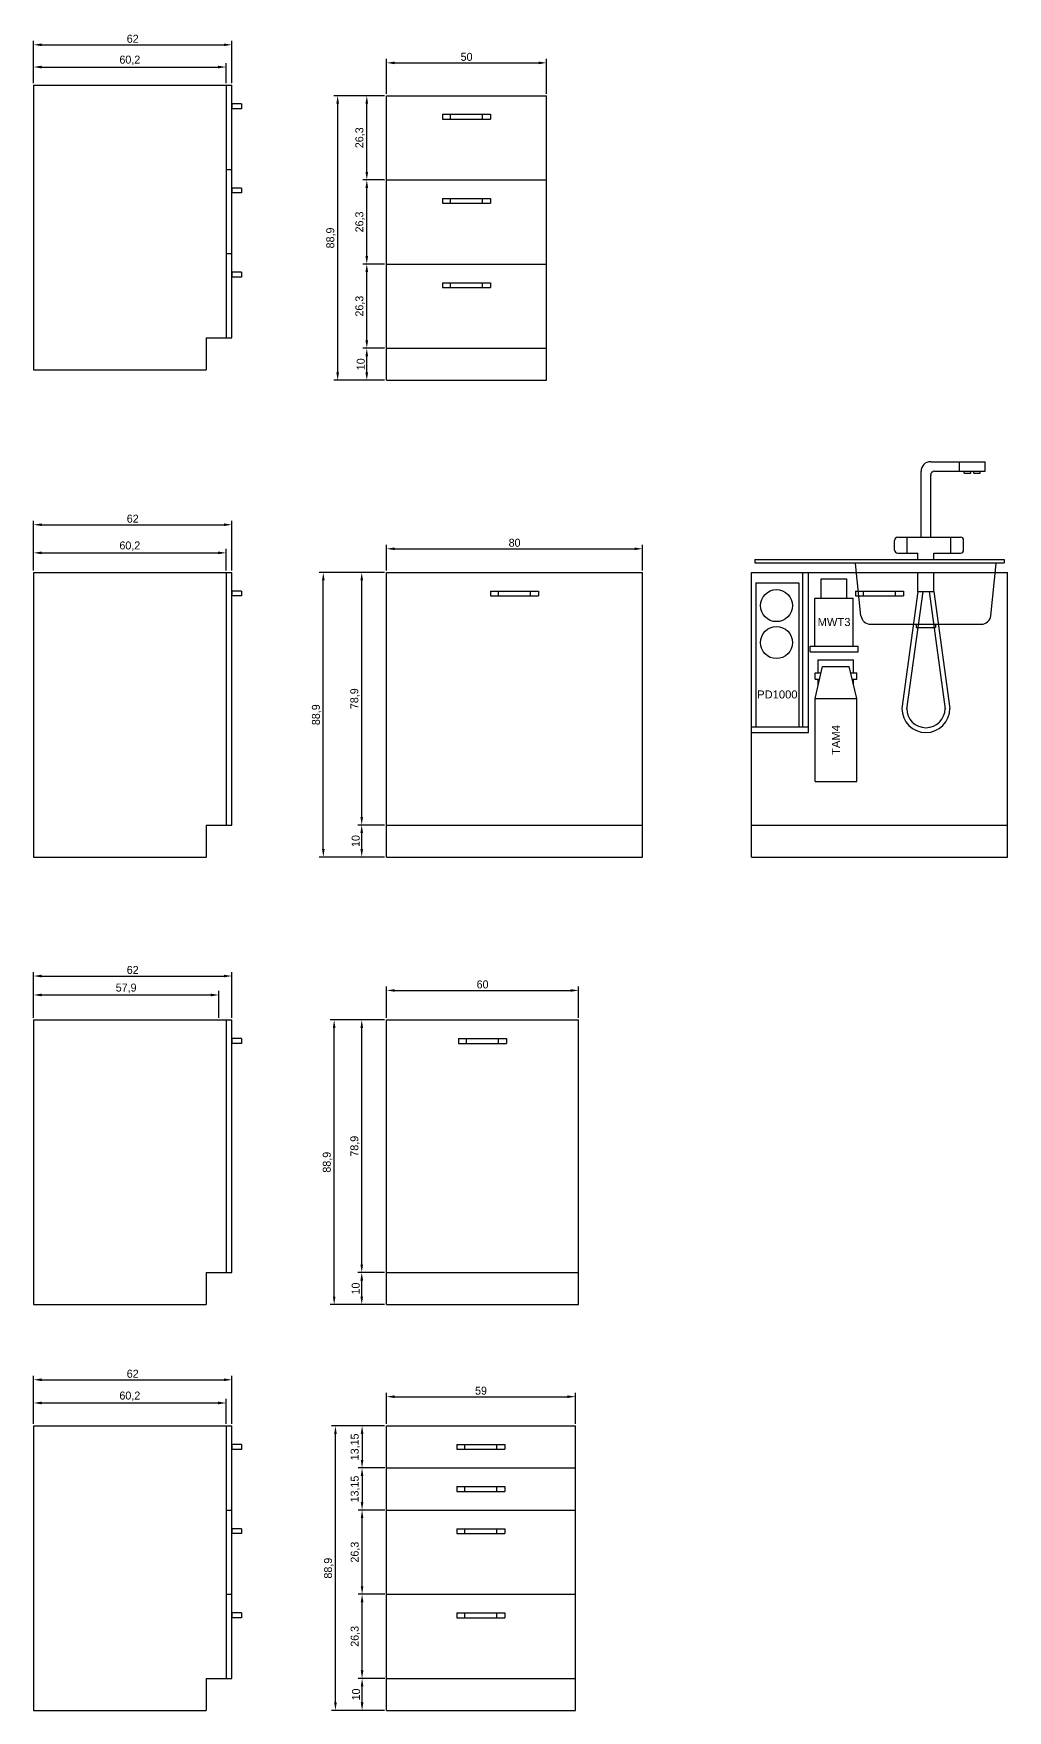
# Model space of a CAD drawing. Header units: millimetres. Extents: x 369 to 7898, y -3373 to 1610.
# Drawn here: x 1810 to 2115, y 1039 to 1563 of the extents above; entities that cross this region are included whole.
import ezdxf

# ---------------------------------------------------------------- set-up
doc = ezdxf.new("R2010")
doc.units = ezdxf.units.MM
doc.layers.add('Płytki', color=254, linetype='Continuous')
doc.layers.add('Wymiar', color=7, linetype='Continuous', true_color=0x9e9e9e)
doc.dimstyles.new('ISO-25', dxfattribs={"dimtxt": 2.5, "dimasz": 2.5, "dimexe": 1.25, "dimexo": 0.625, "dimtad": 1, "dimtxsty": 'Standard', "dimcen": 2.5, "dimadec": 0, "dimazin": 0, "dimtfac": 1, "dimtmove": 0, "dimatfit": 3, "dimfxl": 1, "dimarcsym": 0})

# ---------------------------------------------------------------- blocks, each defined once
blk = doc.blocks.new('Z$W@#292')
for p, q in [((0, 1.5), (15, 1.5)), ((0, 1.5), (0, 0)), ((0, 0), (15, 0)), ((2.5, 0), (2.5, 1.5)), ((12.5, 0), (12.5, 1.5)), ((15, 1.5), (15, 0))]:
    blk.add_line(p, q)
blk = doc.blocks.new('*D248')
at = {"layer": 'Defpoints', "color": 0}
for p in [(1970.6, 1553.68), (1920.6, 1543.43), (1970.6, 1543.43)]:
    blk.add_point(p, dxfattribs=at)
at = {"layer": 'Wymiar', "color": 0, "lineweight": -2}
for p, q in [((1920.6, 1544.06), (1920.6, 1554.93)), ((1923.1, 1553.68), (1968.1, 1553.68)), ((1970.6, 1544.06), (1970.6, 1554.93))]:
    blk.add_line(p, q, dxfattribs=at)
at = {"layer": 'Wymiar', "color": 0}
for points in [[(1923.1, 1554.09), (1923.1, 1553.26), (1920.6, 1553.68)], [(1968.1, 1553.26), (1968.1, 1554.09), (1970.6, 1553.68)]]:
    blk.add_solid(points, dxfattribs=at)
at = {"layer": 'Wymiar', "color": 0, "insert": (1945.6, 1555.55), "char_height": 2.5, "attachment_point": 5}
blk.add_mtext('50', dxfattribs=at)
blk = doc.blocks.new('*D251')
at = {"layer": 'Defpoints', "color": 0}
for p in [(1914.41, 1464.53), (1920.6, 1464.53), (1920.6, 1454.53)]:
    blk.add_point(p, dxfattribs=at)
at = {"layer": 'Wymiar', "color": 0, "lineweight": -2}
for p, q in [((1919.98, 1464.53), (1913.16, 1464.53)), ((1914.41, 1457.03), (1914.41, 1462.03)), ((1919.98, 1454.53), (1913.16, 1454.53))]:
    blk.add_line(p, q, dxfattribs=at)
at = {"layer": 'Wymiar', "color": 0}
for points in [[(1914.82, 1462.03), (1913.99, 1462.03), (1914.41, 1464.53)], [(1913.99, 1457.03), (1914.82, 1457.03), (1914.41, 1454.53)]]:
    blk.add_solid(points, dxfattribs=at)
at = {"layer": 'Wymiar', "color": 0, "insert": (1912.53, 1459.53), "char_height": 2.5, "attachment_point": 5, "rotation": 90}
blk.add_mtext('10', dxfattribs=at)
blk = doc.blocks.new('*D252')
at = {"layer": 'Defpoints', "color": 0}
for p in [(1914.41, 1490.83), (1920.6, 1490.83), (1920.6, 1464.53)]:
    blk.add_point(p, dxfattribs=at)
at = {"layer": 'Wymiar', "color": 0, "lineweight": -2}
for p, q in [((1919.98, 1490.83), (1913.16, 1490.83)), ((1914.41, 1467.03), (1914.41, 1488.33)), ((1919.98, 1464.53), (1913.16, 1464.53))]:
    blk.add_line(p, q, dxfattribs=at)
at = {"layer": 'Wymiar', "color": 0}
for points in [[(1914.82, 1488.33), (1913.99, 1488.33), (1914.41, 1490.83)], [(1913.99, 1467.03), (1914.82, 1467.03), (1914.41, 1464.53)]]:
    blk.add_solid(points, dxfattribs=at)
at = {"layer": 'Wymiar', "color": 0, "insert": (1912.32, 1477.68), "char_height": 2.5, "attachment_point": 5, "rotation": 90}
blk.add_mtext('26,3', dxfattribs=at)
blk = doc.blocks.new('*D253')
at = {"layer": 'Defpoints', "color": 0}
for p in [(1914.41, 1517.13), (1920.6, 1517.13), (1920.6, 1490.83)]:
    blk.add_point(p, dxfattribs=at)
at = {"layer": 'Wymiar', "color": 0, "lineweight": -2}
for p, q in [((1919.98, 1517.13), (1913.16, 1517.13)), ((1914.41, 1493.33), (1914.41, 1514.63)), ((1919.98, 1490.83), (1913.16, 1490.83))]:
    blk.add_line(p, q, dxfattribs=at)
at = {"layer": 'Wymiar', "color": 0}
for points in [[(1914.82, 1514.63), (1913.99, 1514.63), (1914.41, 1517.13)], [(1913.99, 1493.33), (1914.82, 1493.33), (1914.41, 1490.83)]]:
    blk.add_solid(points, dxfattribs=at)
at = {"layer": 'Wymiar', "color": 0, "insert": (1912.32, 1503.98), "char_height": 2.5, "attachment_point": 5, "rotation": 90}
blk.add_mtext('26,3', dxfattribs=at)
blk = doc.blocks.new('*D254')
at = {"layer": 'Defpoints', "color": 0}
for p in [(1914.41, 1543.43), (1920.6, 1543.43), (1920.6, 1517.13)]:
    blk.add_point(p, dxfattribs=at)
at = {"layer": 'Wymiar', "color": 0, "lineweight": -2}
for p, q in [((1919.98, 1543.43), (1913.16, 1543.43)), ((1914.41, 1519.63), (1914.41, 1540.93)), ((1919.98, 1517.13), (1913.16, 1517.13))]:
    blk.add_line(p, q, dxfattribs=at)
at = {"layer": 'Wymiar', "color": 0}
for points in [[(1914.82, 1540.93), (1913.99, 1540.93), (1914.41, 1543.43)], [(1913.99, 1519.63), (1914.82, 1519.63), (1914.41, 1517.13)]]:
    blk.add_solid(points, dxfattribs=at)
at = {"layer": 'Wymiar', "color": 0, "insert": (1912.32, 1530.28), "char_height": 2.5, "attachment_point": 5, "rotation": 90}
blk.add_mtext('26,3', dxfattribs=at)
blk = doc.blocks.new('*D255')
at = {"layer": 'Defpoints', "color": 0}
for p in [(1905.31, 1543.43), (1920.6, 1543.43), (1920.6, 1454.53)]:
    blk.add_point(p, dxfattribs=at)
at = {"layer": 'Wymiar', "color": 0, "lineweight": -2}
for p, q in [((1919.98, 1543.43), (1904.06, 1543.43)), ((1905.31, 1457.03), (1905.31, 1540.93)), ((1919.98, 1454.53), (1904.06, 1454.53))]:
    blk.add_line(p, q, dxfattribs=at)
at = {"layer": 'Wymiar', "color": 0}
for points in [[(1905.72, 1540.93), (1904.89, 1540.93), (1905.31, 1543.43)], [(1904.89, 1457.03), (1905.72, 1457.03), (1905.31, 1454.53)]]:
    blk.add_solid(points, dxfattribs=at)
at = {"layer": 'Wymiar', "color": 0, "insert": (1903.22, 1498.98), "char_height": 2.5, "attachment_point": 5, "rotation": 90}
blk.add_mtext('88,9', dxfattribs=at)
blk = doc.blocks.new('*D256')
at = {"layer": 'Defpoints', "color": 0}
for p in [(1872.25, 1559.33), (1810.25, 1546.69), (1872.25, 1546.69)]:
    blk.add_point(p, dxfattribs=at)
at = {"layer": 'Wymiar', "color": 0, "lineweight": -2}
for p, q in [((1810.25, 1547.31), (1810.25, 1560.58)), ((1812.75, 1559.33), (1869.75, 1559.33)), ((1872.25, 1547.31), (1872.25, 1560.58))]:
    blk.add_line(p, q, dxfattribs=at)
at = {"layer": 'Wymiar', "color": 0}
for points in [[(1812.75, 1559.74), (1812.75, 1558.91), (1810.25, 1559.33)], [(1869.75, 1558.91), (1869.75, 1559.74), (1872.25, 1559.33)]]:
    blk.add_solid(points, dxfattribs=at)
at = {"layer": 'Wymiar', "color": 0, "insert": (1841.25, 1561.2), "char_height": 2.5, "attachment_point": 5}
blk.add_mtext('62', dxfattribs=at)
blk = doc.blocks.new('*D257')
at = {"layer": 'Defpoints', "color": 0}
for p in [(1870.45, 1552.38), (1810.25, 1546.69), (1870.45, 1546.69)]:
    blk.add_point(p, dxfattribs=at)
at = {"layer": 'Wymiar', "color": 0, "lineweight": -2}
for p, q in [((1810.25, 1547.31), (1810.25, 1553.63)), ((1812.75, 1552.38), (1867.95, 1552.38)), ((1870.45, 1547.31), (1870.45, 1553.63))]:
    blk.add_line(p, q, dxfattribs=at)
at = {"layer": 'Wymiar', "color": 0}
for points in [[(1812.75, 1552.8), (1812.75, 1551.96), (1810.25, 1552.38)], [(1867.95, 1551.96), (1867.95, 1552.8), (1870.45, 1552.38)]]:
    blk.add_solid(points, dxfattribs=at)
at = {"layer": 'Wymiar', "color": 0, "insert": (1840.35, 1554.46), "char_height": 2.5, "attachment_point": 5}
blk.add_mtext('60,2', dxfattribs=at)
blk = doc.blocks.new('Z$W@#22981')
for p, q in [((0, 0), (0, 88.9)), ((0, 88.9), (80, 88.9)), ((80, 0), (80, 88.9)), ((0, 10), (80, 10)), ((0, 0), (80, 0))]:
    blk.add_line(p, q)
blk.add_blockref('Z$W@#292', (32.5, 81.575))
blk = doc.blocks.new('Z$W@#12942')
for p, q in [((0, 88.9), (0, 0)), ((0, 88.9), (60.2, 88.9)), ((60.2, 88.9), (60.2, 10)), ((60.2, 88.9), (62, 88.9)), ((62, 10), (62, 88.9)), ((65, 83.07), (62, 83.07)), ((62, 83.07), (62, 81.57)), ((65, 81.57), (62, 81.57)), ((65, 83.07), (65, 81.57)), ((54, 10), (62, 10)), ((54, 10), (54, 0)), ((0, 0), (54, 0))]:
    blk.add_line(p, q)
blk = doc.blocks.new('*D268')
at = {"layer": 'Defpoints', "color": 0}
for p in [(2000.6, 1401.88), (1920.6, 1394.5), (2000.6, 1394.5)]:
    blk.add_point(p, dxfattribs=at)
at = {"layer": 'Wymiar', "color": 0, "lineweight": -2}
for p, q in [((1920.6, 1395.13), (1920.6, 1403.13)), ((1923.1, 1401.88), (1998.1, 1401.88)), ((2000.6, 1395.13), (2000.6, 1403.13))]:
    blk.add_line(p, q, dxfattribs=at)
at = {"layer": 'Wymiar', "color": 0}
for points in [[(1923.1, 1402.3), (1923.1, 1401.47), (1920.6, 1401.88)], [(1998.1, 1401.47), (1998.1, 1402.3), (2000.6, 1401.88)]]:
    blk.add_solid(points, dxfattribs=at)
at = {"layer": 'Wymiar', "color": 0, "insert": (1960.6, 1403.76), "char_height": 2.5, "attachment_point": 5}
blk.add_mtext('80', dxfattribs=at)
blk = doc.blocks.new('*D269')
at = {"layer": 'Defpoints', "color": 0}
for p in [(1900.82, 1394.5), (1920.6, 1394.5), (1920.6, 1305.6)]:
    blk.add_point(p, dxfattribs=at)
at = {"layer": 'Wymiar', "color": 0, "lineweight": -2}
for p, q in [((1919.98, 1394.5), (1899.57, 1394.5)), ((1900.82, 1308.1), (1900.82, 1392)), ((1919.98, 1305.6), (1899.57, 1305.6))]:
    blk.add_line(p, q, dxfattribs=at)
at = {"layer": 'Wymiar', "color": 0}
for points in [[(1901.24, 1392), (1900.41, 1392), (1900.82, 1394.5)], [(1900.41, 1308.1), (1901.24, 1308.1), (1900.82, 1305.6)]]:
    blk.add_solid(points, dxfattribs=at)
at = {"layer": 'Wymiar', "color": 0, "insert": (1898.74, 1350.05), "char_height": 2.5, "attachment_point": 5, "rotation": 90}
blk.add_mtext('88,9', dxfattribs=at)
blk = doc.blocks.new('*D270')
at = {"layer": 'Defpoints', "color": 0}
for p in [(1912.83, 1315.6), (1920.6, 1315.6), (1920.6, 1305.6)]:
    blk.add_point(p, dxfattribs=at)
at = {"layer": 'Wymiar', "color": 0, "lineweight": -2}
for p, q in [((1919.98, 1315.6), (1911.58, 1315.6)), ((1912.83, 1308.1), (1912.83, 1313.1)), ((1919.98, 1305.6), (1911.58, 1305.6))]:
    blk.add_line(p, q, dxfattribs=at)
at = {"layer": 'Wymiar', "color": 0}
for points in [[(1913.24, 1313.1), (1912.41, 1313.1), (1912.83, 1315.6)], [(1912.41, 1308.1), (1913.24, 1308.1), (1912.83, 1305.6)]]:
    blk.add_solid(points, dxfattribs=at)
at = {"layer": 'Wymiar', "color": 0, "insert": (1910.95, 1310.6), "char_height": 2.5, "attachment_point": 5, "rotation": 90}
blk.add_mtext('10', dxfattribs=at)
blk = doc.blocks.new('*D271')
at = {"layer": 'Defpoints', "color": 0}
for p in [(1912.83, 1394.5), (1920.6, 1394.5), (1920.6, 1315.6)]:
    blk.add_point(p, dxfattribs=at)
at = {"layer": 'Wymiar', "color": 0, "lineweight": -2}
for p, q in [((1919.98, 1394.5), (1911.58, 1394.5)), ((1912.83, 1318.1), (1912.83, 1392)), ((1919.98, 1315.6), (1911.58, 1315.6))]:
    blk.add_line(p, q, dxfattribs=at)
at = {"layer": 'Wymiar', "color": 0}
for points in [[(1913.24, 1392), (1912.41, 1392), (1912.83, 1394.5)], [(1912.41, 1318.1), (1913.24, 1318.1), (1912.83, 1315.6)]]:
    blk.add_solid(points, dxfattribs=at)
at = {"layer": 'Wymiar', "color": 0, "insert": (1910.74, 1355.05), "char_height": 2.5, "attachment_point": 5, "rotation": 90}
blk.add_mtext('78,9', dxfattribs=at)
blk = doc.blocks.new('*D272')
at = {"layer": 'Defpoints', "color": 0}
for p in [(1870.45, 1400.62), (1810.25, 1394.5), (1870.45, 1394.5)]:
    blk.add_point(p, dxfattribs=at)
at = {"layer": 'Wymiar', "color": 0, "lineweight": -2}
for p, q in [((1810.25, 1395.13), (1810.25, 1401.87)), ((1812.75, 1400.62), (1867.95, 1400.62)), ((1870.45, 1395.13), (1870.45, 1401.87))]:
    blk.add_line(p, q, dxfattribs=at)
at = {"layer": 'Wymiar', "color": 0}
for points in [[(1812.75, 1401.03), (1812.75, 1400.2), (1810.25, 1400.62)], [(1867.95, 1400.2), (1867.95, 1401.03), (1870.45, 1400.62)]]:
    blk.add_solid(points, dxfattribs=at)
at = {"layer": 'Wymiar', "color": 0, "insert": (1840.35, 1402.7), "char_height": 2.5, "attachment_point": 5}
blk.add_mtext('60,2', dxfattribs=at)
blk = doc.blocks.new('*D273')
at = {"layer": 'Defpoints', "color": 0}
for p in [(1872.25, 1409.4), (1810.25, 1394.5), (1872.25, 1394.5)]:
    blk.add_point(p, dxfattribs=at)
at = {"layer": 'Wymiar', "color": 0, "lineweight": -2}
for p, q in [((1810.25, 1395.13), (1810.25, 1410.65)), ((1812.75, 1409.4), (1869.75, 1409.4)), ((1872.25, 1395.13), (1872.25, 1410.65))]:
    blk.add_line(p, q, dxfattribs=at)
at = {"layer": 'Wymiar', "color": 0}
for points in [[(1812.75, 1409.82), (1812.75, 1408.99), (1810.25, 1409.4)], [(1869.75, 1408.99), (1869.75, 1409.82), (1872.25, 1409.4)]]:
    blk.add_solid(points, dxfattribs=at)
at = {"layer": 'Wymiar', "color": 0, "insert": (1841.25, 1411.28), "char_height": 2.5, "attachment_point": 5}
blk.add_mtext('62', dxfattribs=at)
blk = doc.blocks.new('Z$W@#12423')
for p, q in [((0, 1), (0, 0)), ((0, 1), (78, 1)), ((0, 0), (78, 0)), ((78, 1), (78, 0))]:
    blk.add_line(p, q)
blk = doc.blocks.new('Z$W@#25996')
for p, q in [((1.72, 3.69), (0, 20)), ((42.28, 3.69), (44, 20)), ((4.7, 1), (39.3, 1)), ((19, 1), (19, 0)), ((19, 0), (25, 0)), ((25, 1), (25, 0))]:
    blk.add_line(p, q)
for centre, start, end in [((4.7, 4), 186.009, 270), ((39.3, 4), 270, 353.991)]:
    blk.add_arc(centre, 3, start, end)
blk = doc.blocks.new('Z$W@#16687')
for p, q in [((8.3, 7), (8.3, 27.6)), ((11.3, 30.6), (28.3, 30.6)), ((11.3, 7), (11.3, 26.41)), ((12.49, 27.6), (28.3, 27.6)), ((20.3, 27.6), (20.3, 30.6)), ((21.8, 27), (21.8, 27.6)), ((21.8, 27), (23.8, 27)), ((23.8, 27), (23.8, 27.6)), ((24.8, 27), (24.8, 27.6)), ((24.8, 27), (26.8, 27)), ((26.8, 27), (26.8, 27.6)), ((28.3, 27.6), (28.3, 30.6)), ((0, 3), (0, 6)), ((1, 7), (20.6, 7)), ((4, 2), (4, 7)), ((17.6, 2), (17.6, 7)), ((21.6, 3), (21.6, 6)), ((1, 2), (7.3, 2)), ((7.3, 0), (7.3, 2)), ((12.3, 2), (20.6, 2)), ((12.3, 0), (12.3, 2))]:
    blk.add_line(p, q)
for centre, radius, start, end in [((11.3, 27.6), 3, 90, 180), ((12.49, 26.41), 1.19, 90, 180), ((1, 6), 1, 90, 180), ((20.6, 6), 1, 0, 90), ((1, 3), 1, 180, 270), ((20.6, 3), 1, 270, 0)]:
    blk.add_arc(centre, radius, start, end)
blk = doc.blocks.new('Z$W@#22549')
for p, q in [((5, 44), (5, 50)), ((10, 44), (10, 50)), ((5, 44), (0, 7.5)), ((6.51, 44), (1.49, 7.3)), ((5, 44), (10, 44)), ((8.49, 44), (13.51, 7.3)), ((10, 44), (15, 7.5))]:
    blk.add_line(p, q)
for radius in [7.5, 6]:
    blk.add_arc((7.5, 7.5), radius, 180, 0)
blk = doc.blocks.new('Z$W@#22725')
for p, q in [((0, 0), (0, 88.9)), ((0, 88.9), (80, 88.9)), ((80, 0), (80, 88.9)), ((0, 10), (80, 10)), ((0, 0), (80, 0))]:
    blk.add_line(p, q)
blk.add_blockref('Z$W@#292', (32.5, 81.575))
blk = doc.blocks.new('Z$W@#11023')
for p, q in [((2, 21), (10, 21)), ((2, 15), (2, 21)), ((10, 15), (10, 21)), ((0, 0), (0, 15)), ((0, 15), (12, 15)), ((12, 0), (12, 15)), ((0, 0), (12, 0))]:
    blk.add_line(p, q)
at = {"insert": (6, 7.5), "char_height": 2.5, "width": 12, "attachment_point": 5}
blk.add_mtext('{\\fArial|b0|i0|c238|p0;MWT3}', dxfattribs=at)
blk = doc.blocks.new('Z$W@#22658')
for p, q in [((16, 1.8), (16, 50)), ((16, 50), (17.8, 50)), ((17.8, 0), (17.8, 50)), ((0, 1.8), (17.8, 1.8)), ((0, 0), (0, 1.8)), ((0, 0), (17.8, 0))]:
    blk.add_line(p, q)
blk = doc.blocks.new('Z$W@#23851')
for p, q in [((0, 1.8), (15, 1.8)), ((0, 0), (0, 1.8)), ((0, 0), (15, 0)), ((15, 0), (15, 1.8))]:
    blk.add_line(p, q)
blk = doc.blocks.new('Z$W@#19217')
for p, q in [((0, 45), (13.5, 45)), ((0, 45), (0, 0)), ((13.5, 45), (13.5, 0)), ((0, 0), (13.5, 0))]:
    blk.add_line(p, q)
for centre in [(6.46, 37.82), (6.46, 26.28)]:
    blk.add_circle(centre, 5)
at = {"insert": (6.75, 10.07), "char_height": 2.5, "width": 13.5, "attachment_point": 5}
blk.add_mtext('{\\fArial|b0|i0|c238|p0;PD1000}', dxfattribs=at)
blk = doc.blocks.new('Z$W@#14950')
for p, q in [((1, 38), (12, 38)), ((1, 34), (1, 38)), ((12, 34), (12, 38)), ((0, 26), (2.33, 36)), ((0, 34), (1.86, 34)), ((0, 32), (0, 34)), ((0, 32), (1.4, 32)), ((1, 30.3), (1, 32)), ((2.33, 36), (10.67, 36)), ((13, 26), (10.67, 36)), ((11.14, 34), (13, 34)), ((11.6, 32), (13, 32)), ((12, 30.3), (12, 32)), ((13, 32), (13, 34)), ((0, 0), (0, 26)), ((0, 26), (13, 26)), ((13, 0), (13, 26)), ((0, 0), (13, 0))]:
    blk.add_line(p, q)
at = {"insert": (6.5, 13), "char_height": 2.5, "width": 26, "attachment_point": 5, "rotation": 90}
blk.add_mtext('{\\fArial|b0|i0|c238|p0;TAM4}', dxfattribs=at)
blk = doc.blocks.new('Z$W@#13224')
for p, q in [((0, 0), (0, 88.9)), ((0, 88.9), (60, 88.9)), ((60, 0), (60, 88.9)), ((0, 10), (60, 10)), ((0, 0), (60, 0))]:
    blk.add_line(p, q)
blk.add_blockref('Z$W@#292', (22.5, 81.575))
blk = doc.blocks.new('Z$W@#465')
for p, q in [((0, 88.9), (0, 0)), ((0, 88.9), (60.2, 88.9)), ((60.2, 88.9), (60.2, 10)), ((60.2, 88.9), (62, 88.9)), ((62, 10), (62, 88.9)), ((65, 83.07), (62, 83.07)), ((62, 83.07), (62, 81.57)), ((65, 81.57), (62, 81.57)), ((65, 83.07), (65, 81.57)), ((54, 10), (62, 10)), ((54, 10), (54, 0)), ((0, 0), (54, 0))]:
    blk.add_line(p, q)
blk = doc.blocks.new('Z$W@#29771')
for p, q in [((0, 0), (0, 88.9)), ((0, 88.9), (59, 88.9)), ((59, 0), (59, 88.9)), ((0.1, 75.75), (59, 75.75)), ((0.1, 62.6), (59, 62.6)), ((0.1, 36.3), (59, 36.3)), ((0.1, 10), (59, 10)), ((0, 0), (59, 0))]:
    blk.add_line(p, q)
for p in [(22, 81.575), (22, 68.425), (22, 55.275), (22, 28.975)]:
    blk.add_blockref('Z$W@#292', p)
blk = doc.blocks.new('Z$W@#29667')
for p, q in [((0, 88.9), (0, 0)), ((0, 88.9), (60.2, 88.9)), ((60.2, 88.9), (60.2, 10)), ((60.2, 88.9), (62, 88.9)), ((62, 10), (62, 88.9)), ((65, 83.07), (62, 83.07)), ((62, 83.07), (62, 81.57)), ((65, 81.57), (62, 81.57)), ((65, 83.07), (65, 81.57)), ((60.2, 62.6), (62, 62.6)), ((65, 56.77), (62, 56.77)), ((62, 56.77), (62, 55.27)), ((65, 55.27), (62, 55.27)), ((65, 56.77), (65, 55.27)), ((60.2, 36.3), (62, 36.3)), ((65, 30.47), (62, 30.47)), ((62, 30.47), (62, 28.97)), ((65, 28.97), (62, 28.97)), ((65, 30.47), (65, 28.97)), ((54, 10), (62, 10)), ((54, 10), (54, 0)), ((0, 0), (54, 0))]:
    blk.add_line(p, q)
blk = doc.blocks.new('*D292')
at = {"layer": 'Defpoints', "color": 0}
for p in [(1872.25, 1268.43), (1810.25, 1254.7), (1872.25, 1254.7)]:
    blk.add_point(p, dxfattribs=at)
at = {"layer": 'Wymiar', "color": 0, "lineweight": -2}
for p, q in [((1810.25, 1255.33), (1810.25, 1269.68)), ((1812.75, 1268.43), (1869.75, 1268.43)), ((1872.25, 1255.33), (1872.25, 1269.68))]:
    blk.add_line(p, q, dxfattribs=at)
at = {"layer": 'Wymiar', "color": 0}
for points in [[(1812.75, 1268.84), (1812.75, 1268.01), (1810.25, 1268.43)], [(1869.75, 1268.01), (1869.75, 1268.84), (1872.25, 1268.43)]]:
    blk.add_solid(points, dxfattribs=at)
at = {"layer": 'Wymiar', "color": 0, "insert": (1841.25, 1270.3), "char_height": 2.5, "attachment_point": 5}
blk.add_mtext('62', dxfattribs=at)
blk = doc.blocks.new('*D293')
at = {"layer": 'Defpoints', "color": 0}
for p in [(1868.15, 1262.5), (1810.25, 1254.7), (1868.15, 1254.7)]:
    blk.add_point(p, dxfattribs=at)
at = {"layer": 'Wymiar', "color": 0, "lineweight": -2}
for p, q in [((1810.25, 1255.33), (1810.25, 1263.75)), ((1812.75, 1262.5), (1865.65, 1262.5)), ((1868.15, 1255.33), (1868.15, 1263.75))]:
    blk.add_line(p, q, dxfattribs=at)
at = {"layer": 'Wymiar', "color": 0}
for points in [[(1812.75, 1262.92), (1812.75, 1262.08), (1810.25, 1262.5)], [(1865.65, 1262.08), (1865.65, 1262.92), (1868.15, 1262.5)]]:
    blk.add_solid(points, dxfattribs=at)
at = {"layer": 'Wymiar', "color": 0, "insert": (1839.2, 1264.58), "char_height": 2.5, "attachment_point": 5}
blk.add_mtext('57,9', dxfattribs=at)
blk = doc.blocks.new('*D294')
at = {"layer": 'Defpoints', "color": 0}
for p in [(1980.6, 1263.92), (1920.6, 1254.7), (1980.6, 1254.7)]:
    blk.add_point(p, dxfattribs=at)
at = {"layer": 'Wymiar', "color": 0, "lineweight": -2}
for p, q in [((1920.6, 1255.33), (1920.6, 1265.17)), ((1923.1, 1263.92), (1978.1, 1263.92)), ((1980.6, 1255.33), (1980.6, 1265.17))]:
    blk.add_line(p, q, dxfattribs=at)
at = {"layer": 'Wymiar', "color": 0}
for points in [[(1923.1, 1264.34), (1923.1, 1263.5), (1920.6, 1263.92)], [(1978.1, 1263.5), (1978.1, 1264.34), (1980.6, 1263.92)]]:
    blk.add_solid(points, dxfattribs=at)
at = {"layer": 'Wymiar', "color": 0, "insert": (1950.6, 1265.79), "char_height": 2.5, "attachment_point": 5}
blk.add_mtext('60', dxfattribs=at)
blk = doc.blocks.new('*D295')
at = {"layer": 'Defpoints', "color": 0}
for p in [(1912.83, 1175.8), (1920.6, 1175.8), (1920.6, 1165.8)]:
    blk.add_point(p, dxfattribs=at)
at = {"layer": 'Wymiar', "color": 0, "lineweight": -2}
for p, q in [((1919.98, 1175.8), (1911.58, 1175.8)), ((1912.83, 1168.3), (1912.83, 1173.3)), ((1919.98, 1165.8), (1911.58, 1165.8))]:
    blk.add_line(p, q, dxfattribs=at)
at = {"layer": 'Wymiar', "color": 0}
for points in [[(1913.25, 1173.3), (1912.42, 1173.3), (1912.83, 1175.8)], [(1912.42, 1168.3), (1913.25, 1168.3), (1912.83, 1165.8)]]:
    blk.add_solid(points, dxfattribs=at)
at = {"layer": 'Wymiar', "color": 0, "insert": (1910.96, 1170.8), "char_height": 2.5, "attachment_point": 5, "rotation": 90}
blk.add_mtext('10', dxfattribs=at)
blk = doc.blocks.new('*D296')
at = {"layer": 'Defpoints', "color": 0}
for p in [(1912.83, 1254.7), (1920.6, 1254.7), (1920.6, 1175.8)]:
    blk.add_point(p, dxfattribs=at)
at = {"layer": 'Wymiar', "color": 0, "lineweight": -2}
for p, q in [((1919.98, 1254.7), (1911.58, 1254.7)), ((1912.83, 1178.3), (1912.83, 1252.2)), ((1919.98, 1175.8), (1911.58, 1175.8))]:
    blk.add_line(p, q, dxfattribs=at)
at = {"layer": 'Wymiar', "color": 0}
for points in [[(1913.25, 1252.2), (1912.42, 1252.2), (1912.83, 1254.7)], [(1912.42, 1178.3), (1913.25, 1178.3), (1912.83, 1175.8)]]:
    blk.add_solid(points, dxfattribs=at)
at = {"layer": 'Wymiar', "color": 0, "insert": (1910.75, 1215.25), "char_height": 2.5, "attachment_point": 5, "rotation": 90}
blk.add_mtext('78,9', dxfattribs=at)
blk = doc.blocks.new('*D297')
at = {"layer": 'Defpoints', "color": 0}
for p in [(1904.21, 1254.7), (1920.6, 1254.7), (1920.6, 1165.8)]:
    blk.add_point(p, dxfattribs=at)
at = {"layer": 'Wymiar', "color": 0, "lineweight": -2}
for p, q in [((1919.98, 1254.7), (1902.96, 1254.7)), ((1904.21, 1168.3), (1904.21, 1252.2)), ((1919.98, 1165.8), (1902.96, 1165.8))]:
    blk.add_line(p, q, dxfattribs=at)
at = {"layer": 'Wymiar', "color": 0}
for points in [[(1904.63, 1252.2), (1903.8, 1252.2), (1904.21, 1254.7)], [(1903.8, 1168.3), (1904.63, 1168.3), (1904.21, 1165.8)]]:
    blk.add_solid(points, dxfattribs=at)
at = {"layer": 'Wymiar', "color": 0, "insert": (1902.13, 1210.25), "char_height": 2.5, "attachment_point": 5, "rotation": 90}
blk.add_mtext('88,9', dxfattribs=at)
blk = doc.blocks.new('*D298')
at = {"layer": 'Defpoints', "color": 0}
for p in [(1870.45, 1135.05), (1810.25, 1127.9), (1870.45, 1127.9)]:
    blk.add_point(p, dxfattribs=at)
at = {"layer": 'Wymiar', "color": 0, "lineweight": -2}
for p, q in [((1810.25, 1128.52), (1810.25, 1136.3)), ((1812.75, 1135.05), (1867.95, 1135.05)), ((1870.45, 1128.52), (1870.45, 1136.3))]:
    blk.add_line(p, q, dxfattribs=at)
at = {"layer": 'Wymiar', "color": 0}
for points in [[(1812.75, 1135.47), (1812.75, 1134.63), (1810.25, 1135.05)], [(1867.95, 1134.63), (1867.95, 1135.47), (1870.45, 1135.05)]]:
    blk.add_solid(points, dxfattribs=at)
at = {"layer": 'Wymiar', "color": 0, "insert": (1840.35, 1137.13), "char_height": 2.5, "attachment_point": 5}
blk.add_mtext('60,2', dxfattribs=at)
blk = doc.blocks.new('*D299')
at = {"layer": 'Defpoints', "color": 0}
for p in [(1872.25, 1142.3), (1810.25, 1127.9), (1872.25, 1127.9)]:
    blk.add_point(p, dxfattribs=at)
at = {"layer": 'Wymiar', "color": 0, "lineweight": -2}
for p, q in [((1810.25, 1128.52), (1810.25, 1143.55)), ((1812.75, 1142.3), (1869.75, 1142.3)), ((1872.25, 1128.52), (1872.25, 1143.55))]:
    blk.add_line(p, q, dxfattribs=at)
at = {"layer": 'Wymiar', "color": 0}
for points in [[(1812.75, 1142.72), (1812.75, 1141.88), (1810.25, 1142.3)], [(1869.75, 1141.88), (1869.75, 1142.72), (1872.25, 1142.3)]]:
    blk.add_solid(points, dxfattribs=at)
at = {"layer": 'Wymiar', "color": 0, "insert": (1841.25, 1144.17), "char_height": 2.5, "attachment_point": 5}
blk.add_mtext('62', dxfattribs=at)
blk = doc.blocks.new('*D300')
at = {"layer": 'Defpoints', "color": 0}
for p in [(1979.6, 1137.01), (1920.6, 1127.9), (1979.6, 1127.9)]:
    blk.add_point(p, dxfattribs=at)
at = {"layer": 'Wymiar', "color": 0, "lineweight": -2}
for p, q in [((1920.6, 1128.52), (1920.6, 1138.26)), ((1923.1, 1137.01), (1977.1, 1137.01)), ((1979.6, 1128.52), (1979.6, 1138.26))]:
    blk.add_line(p, q, dxfattribs=at)
at = {"layer": 'Wymiar', "color": 0}
for points in [[(1923.1, 1137.43), (1923.1, 1136.59), (1920.6, 1137.01)], [(1977.1, 1136.59), (1977.1, 1137.43), (1979.6, 1137.01)]]:
    blk.add_solid(points, dxfattribs=at)
at = {"layer": 'Wymiar', "color": 0, "insert": (1950.1, 1138.88), "char_height": 2.5, "attachment_point": 5}
blk.add_mtext('59', dxfattribs=at)
blk = doc.blocks.new('*D301')
at = {"layer": 'Defpoints', "color": 0}
for p in [(1920.6, 1127.9), (1912.93, 1114.75), (1920.7, 1114.75)]:
    blk.add_point(p, dxfattribs=at)
at = {"layer": 'Wymiar', "color": 0, "lineweight": -2}
for p, q in [((1919.98, 1127.9), (1911.68, 1127.9)), ((1912.93, 1125.4), (1912.93, 1117.25)), ((1920.08, 1114.75), (1911.68, 1114.75))]:
    blk.add_line(p, q, dxfattribs=at)
at = {"layer": 'Wymiar', "color": 0}
for points in [[(1913.35, 1125.4), (1912.52, 1125.4), (1912.93, 1127.9)], [(1912.52, 1117.25), (1913.35, 1117.25), (1912.93, 1114.75)]]:
    blk.add_solid(points, dxfattribs=at)
at = {"layer": 'Wymiar', "color": 0, "insert": (1910.85, 1121.32), "char_height": 2.5, "attachment_point": 5, "rotation": 90}
blk.add_mtext('13,15', dxfattribs=at)
blk = doc.blocks.new('*D302')
at = {"layer": 'Defpoints', "color": 0}
for p in [(1920.7, 1114.75), (1912.93, 1101.6), (1920.7, 1101.6)]:
    blk.add_point(p, dxfattribs=at)
at = {"layer": 'Wymiar', "color": 0, "lineweight": -2}
for p, q in [((1920.08, 1114.75), (1911.68, 1114.75)), ((1912.93, 1112.25), (1912.93, 1104.1)), ((1920.08, 1101.6), (1911.68, 1101.6))]:
    blk.add_line(p, q, dxfattribs=at)
at = {"layer": 'Wymiar', "color": 0}
for points in [[(1913.35, 1112.25), (1912.52, 1112.25), (1912.93, 1114.75)], [(1912.52, 1104.1), (1913.35, 1104.1), (1912.93, 1101.6)]]:
    blk.add_solid(points, dxfattribs=at)
at = {"layer": 'Wymiar', "color": 0, "insert": (1910.85, 1108.17), "char_height": 2.5, "attachment_point": 5, "rotation": 90}
blk.add_mtext('13,15', dxfattribs=at)
blk = doc.blocks.new('*D303')
at = {"layer": 'Defpoints', "color": 0}
for p in [(1912.93, 1101.6), (1920.7, 1101.6), (1920.7, 1075.3)]:
    blk.add_point(p, dxfattribs=at)
at = {"layer": 'Wymiar', "color": 0, "lineweight": -2}
for p, q in [((1920.08, 1101.6), (1911.68, 1101.6)), ((1912.93, 1077.8), (1912.93, 1099.1)), ((1920.08, 1075.3), (1911.68, 1075.3))]:
    blk.add_line(p, q, dxfattribs=at)
at = {"layer": 'Wymiar', "color": 0}
for points in [[(1913.35, 1099.1), (1912.52, 1099.1), (1912.93, 1101.6)], [(1912.52, 1077.8), (1913.35, 1077.8), (1912.93, 1075.3)]]:
    blk.add_solid(points, dxfattribs=at)
at = {"layer": 'Wymiar', "color": 0, "insert": (1910.85, 1088.45), "char_height": 2.5, "attachment_point": 5, "rotation": 90}
blk.add_mtext('26,3', dxfattribs=at)
blk = doc.blocks.new('*D304')
at = {"layer": 'Defpoints', "color": 0}
for p in [(1912.93, 1075.3), (1920.7, 1075.3), (1920.7, 1049)]:
    blk.add_point(p, dxfattribs=at)
at = {"layer": 'Wymiar', "color": 0, "lineweight": -2}
for p, q in [((1920.08, 1075.3), (1911.68, 1075.3)), ((1912.93, 1051.5), (1912.93, 1072.8)), ((1920.08, 1049), (1911.68, 1049))]:
    blk.add_line(p, q, dxfattribs=at)
at = {"layer": 'Wymiar', "color": 0}
for points in [[(1913.35, 1072.8), (1912.52, 1072.8), (1912.93, 1075.3)], [(1912.52, 1051.5), (1913.35, 1051.5), (1912.93, 1049)]]:
    blk.add_solid(points, dxfattribs=at)
at = {"layer": 'Wymiar', "color": 0, "insert": (1910.85, 1062.15), "char_height": 2.5, "attachment_point": 5, "rotation": 90}
blk.add_mtext('26,3', dxfattribs=at)
blk = doc.blocks.new('*D305')
at = {"layer": 'Defpoints', "color": 0}
for p in [(1912.93, 1049), (1920.6, 1049), (1920.6, 1039)]:
    blk.add_point(p, dxfattribs=at)
at = {"layer": 'Wymiar', "color": 0, "lineweight": -2}
for p, q in [((1919.98, 1049), (1911.68, 1049)), ((1912.93, 1041.5), (1912.93, 1046.5)), ((1919.98, 1039), (1911.68, 1039))]:
    blk.add_line(p, q, dxfattribs=at)
at = {"layer": 'Wymiar', "color": 0}
for points in [[(1913.35, 1046.5), (1912.52, 1046.5), (1912.93, 1049)], [(1912.52, 1041.5), (1913.35, 1041.5), (1912.93, 1039)]]:
    blk.add_solid(points, dxfattribs=at)
at = {"layer": 'Wymiar', "color": 0, "insert": (1911.06, 1044), "char_height": 2.5, "attachment_point": 5, "rotation": 90}
blk.add_mtext('10', dxfattribs=at)
blk = doc.blocks.new('*D306')
at = {"layer": 'Defpoints', "color": 0}
for p in [(1904.61, 1127.9), (1920.6, 1127.9), (1920.6, 1039)]:
    blk.add_point(p, dxfattribs=at)
at = {"layer": 'Wymiar', "color": 0, "lineweight": -2}
for p, q in [((1919.98, 1127.9), (1903.36, 1127.9)), ((1904.61, 1041.5), (1904.61, 1125.4)), ((1919.98, 1039), (1903.36, 1039))]:
    blk.add_line(p, q, dxfattribs=at)
at = {"layer": 'Wymiar', "color": 0}
for points in [[(1905.03, 1125.4), (1904.2, 1125.4), (1904.61, 1127.9)], [(1904.2, 1041.5), (1905.03, 1041.5), (1904.61, 1039)]]:
    blk.add_solid(points, dxfattribs=at)
at = {"layer": 'Wymiar', "color": 0, "insert": (1902.53, 1083.45), "char_height": 2.5, "attachment_point": 5, "rotation": 90}
blk.add_mtext('88,9', dxfattribs=at)

msp = doc.modelspace()

# ---------------------------------------------------------------- linework, layer by layer
for p, q in [((1810.25, 1546.688), (1810.25, 1457.788)), ((1810.25, 1546.688), (1870.45, 1546.688)), ((1870.45, 1546.688), (1870.45, 1467.788)), ((1870.45, 1546.688), (1872.25, 1546.688)), ((1872.25, 1467.788), (1872.25, 1546.688)), ((1875.25, 1540.858), (1872.25, 1540.858)), ((1872.25, 1540.858), (1872.25, 1539.358)), ((1875.25, 1540.858), (1875.25, 1539.358)), ((1920.601, 1454.53), (1920.601, 1543.43)), ((1920.601, 1543.43), (1970.601, 1543.43)), ((1970.601, 1454.53), (1970.601, 1543.43)), ((1875.25, 1539.358), (1872.25, 1539.358)), ((1870.45, 1520.388), (1872.25, 1520.388)), ((1875.25, 1514.558), (1872.25, 1514.558)), ((1872.25, 1514.558), (1872.25, 1513.058)), ((1875.25, 1514.558), (1875.25, 1513.058)), ((1920.601, 1517.13), (1970.601, 1517.13)), ((1875.25, 1513.058), (1872.25, 1513.058)), ((1870.45, 1494.088), (1872.25, 1494.088)), ((1875.25, 1488.258), (1872.25, 1488.258)), ((1872.25, 1488.258), (1872.25, 1486.758)), ((1875.25, 1488.258), (1875.25, 1486.758)), ((1920.601, 1490.83), (1970.601, 1490.83)), ((1875.25, 1486.758), (1872.25, 1486.758)), ((1864.25, 1467.788), (1872.25, 1467.788)), ((1864.25, 1467.788), (1864.25, 1457.788)), ((1920.601, 1464.53), (1970.601, 1464.53)), ((1810.25, 1457.788), (1864.25, 1457.788)), ((1920.601, 1454.53), (1970.601, 1454.53))]:
    msp.add_line(p, q)

# ---------------------------------------------------------------- block references
for name, p in [('Z$W@#292', (1938.101, 1536.105)), ('Z$W@#292', (1938.101, 1509.805)), ('Z$W@#292', (1938.101, 1483.505)), ('Z$W@#12942', (1810.25, 1305.601)), ('Z$W@#22981', (1920.601, 1305.601)), ('Z$W@#22725', (2034.645, 1305.601)), ('Z$W@#22658', (2034.645, 1344.501)), ('Z$W@#23851', (2052.945, 1369.701)), ('Z$W@#465', (1810.25, 1165.801)), ('Z$W@#13224', (1920.601, 1165.801)), ('Z$W@#29667', (1810.25, 1038.997)), ('Z$W@#29771', (1920.601, 1038.997))]:
    msp.add_blockref(name, p)
at = {"layer": 'Płytki'}
for name, p in [('Z$W@#16687', (2079.345, 1398.501)), ('Z$W@#12423', (2035.645, 1397.501)), ('Z$W@#25996', (2067.145, 1377.301)), ('Z$W@#22549', (2081.645, 1344.501)), ('Z$W@#19217', (2035.973, 1346.301)), ('Z$W@#11023', (2054.445, 1371.501)), ('Z$W@#14950', (2054.521, 1329.161))]:
    msp.add_blockref(name, p, dxfattribs=at)

# ---------------------------------------------------------------- dimensions: what is measured, and where the dimension line sits
at = {"layer": 'Wymiar'}
for base, p1, p2, picture, middle in [((1872.25, 1559.328), (1810.25, 1546.688), (1872.25, 1546.688), '*D256', (1841.25, 1561.203)), ((1870.45, 1552.379), (1810.25, 1546.688), (1870.45, 1546.688), '*D257', (1840.35, 1554.462)), ((1970.601, 1553.676), (1920.601, 1543.43), (1970.601, 1543.43), '*D248', (1945.601, 1555.551)), ((1872.25, 1409.404), (1810.25, 1394.501), (1872.25, 1394.501), '*D273', (1841.25, 1411.279)), ((1870.45, 1400.616), (1810.25, 1394.501), (1870.45, 1394.501), '*D272', (1840.35, 1402.699)), ((2000.601, 1401.884), (1920.601, 1394.501), (2000.601, 1394.501), '*D268', (1960.601, 1403.759)), ((1872.25, 1268.426), (1810.25, 1254.701), (1872.25, 1254.701), '*D292', (1841.25, 1270.301)), ((1868.153, 1262.501), (1810.25, 1254.701), (1868.153, 1254.701), '*D293', (1839.202, 1264.584)), ((1980.601, 1263.919), (1920.601, 1254.701), (1980.601, 1254.701), '*D294', (1950.601, 1265.794)), ((1872.25, 1142.3), (1810.25, 1127.897), (1872.25, 1127.897), '*D299', (1841.25, 1144.175)), ((1870.45, 1135.049), (1810.25, 1127.897), (1870.45, 1127.897), '*D298', (1840.35, 1137.132)), ((1979.601, 1137.008), (1920.601, 1127.897), (1979.601, 1127.897), '*D300', (1950.101, 1138.883))]:
    dim = msp.add_linear_dim(base=base, p1=p1, p2=p2, dimstyle='ISO-25', dxfattribs=at)
    dim.commit()
    dim.dimension.update_dxf_attribs({"geometry": picture, "text_midpoint": middle})
for base, p1, p2, picture, middle in [((1905.306, 1543.43), (1920.601, 1454.53), (1920.601, 1543.43), '*D255', (1903.223, 1498.98)), ((1914.407, 1543.43), (1920.601, 1517.13), (1920.601, 1543.43), '*D254', (1912.323, 1530.28)), ((1914.407, 1517.13), (1920.601, 1490.83), (1920.601, 1517.13), '*D253', (1912.323, 1503.98)), ((1914.407, 1490.83), (1920.601, 1464.53), (1920.601, 1490.83), '*D252', (1912.323, 1477.68)), ((1914.407, 1464.53), (1920.601, 1454.53), (1920.601, 1464.53), '*D251', (1912.532, 1459.53)), ((1900.825, 1394.501), (1920.601, 1305.601), (1920.601, 1394.501), '*D269', (1898.742, 1350.051)), ((1912.828, 1394.501), (1920.601, 1315.601), (1920.601, 1394.501), '*D271', (1910.745, 1355.051)), ((1912.828, 1315.601), (1920.601, 1305.601), (1920.601, 1315.601), '*D270', (1910.953, 1310.601)), ((1904.212, 1254.701), (1920.601, 1165.801), (1920.601, 1254.701), '*D297', (1902.129, 1210.251)), ((1912.835, 1254.701), (1920.601, 1175.801), (1920.601, 1254.701), '*D296', (1910.751, 1215.251)), ((1912.835, 1175.801), (1920.601, 1165.801), (1920.601, 1175.801), '*D295', (1910.96, 1170.801)), ((1904.614, 1127.897), (1920.601, 1038.997), (1920.601, 1127.897), '*D306', (1902.531, 1083.447)), ((1912.933, 1114.747), (1920.601, 1127.897), (1920.701, 1114.747), '*D301', (1910.849, 1121.322)), ((1912.933, 1101.597), (1920.701, 1114.747), (1920.701, 1101.597), '*D302', (1910.849, 1108.172)), ((1912.933, 1101.597), (1920.701, 1075.297), (1920.701, 1101.597), '*D303', (1910.849, 1088.447)), ((1912.933, 1075.297), (1920.701, 1048.997), (1920.701, 1075.297), '*D304', (1910.849, 1062.147)), ((1912.933, 1048.997), (1920.601, 1038.997), (1920.601, 1048.997), '*D305', (1911.058, 1043.997))]:
    dim = msp.add_linear_dim(base=base, p1=p1, p2=p2, angle=90, dimstyle='ISO-25', dxfattribs=at)
    dim.commit()
    dim.dimension.update_dxf_attribs({"geometry": picture, "text_midpoint": middle})

doc.saveas('drawing.dxf')
